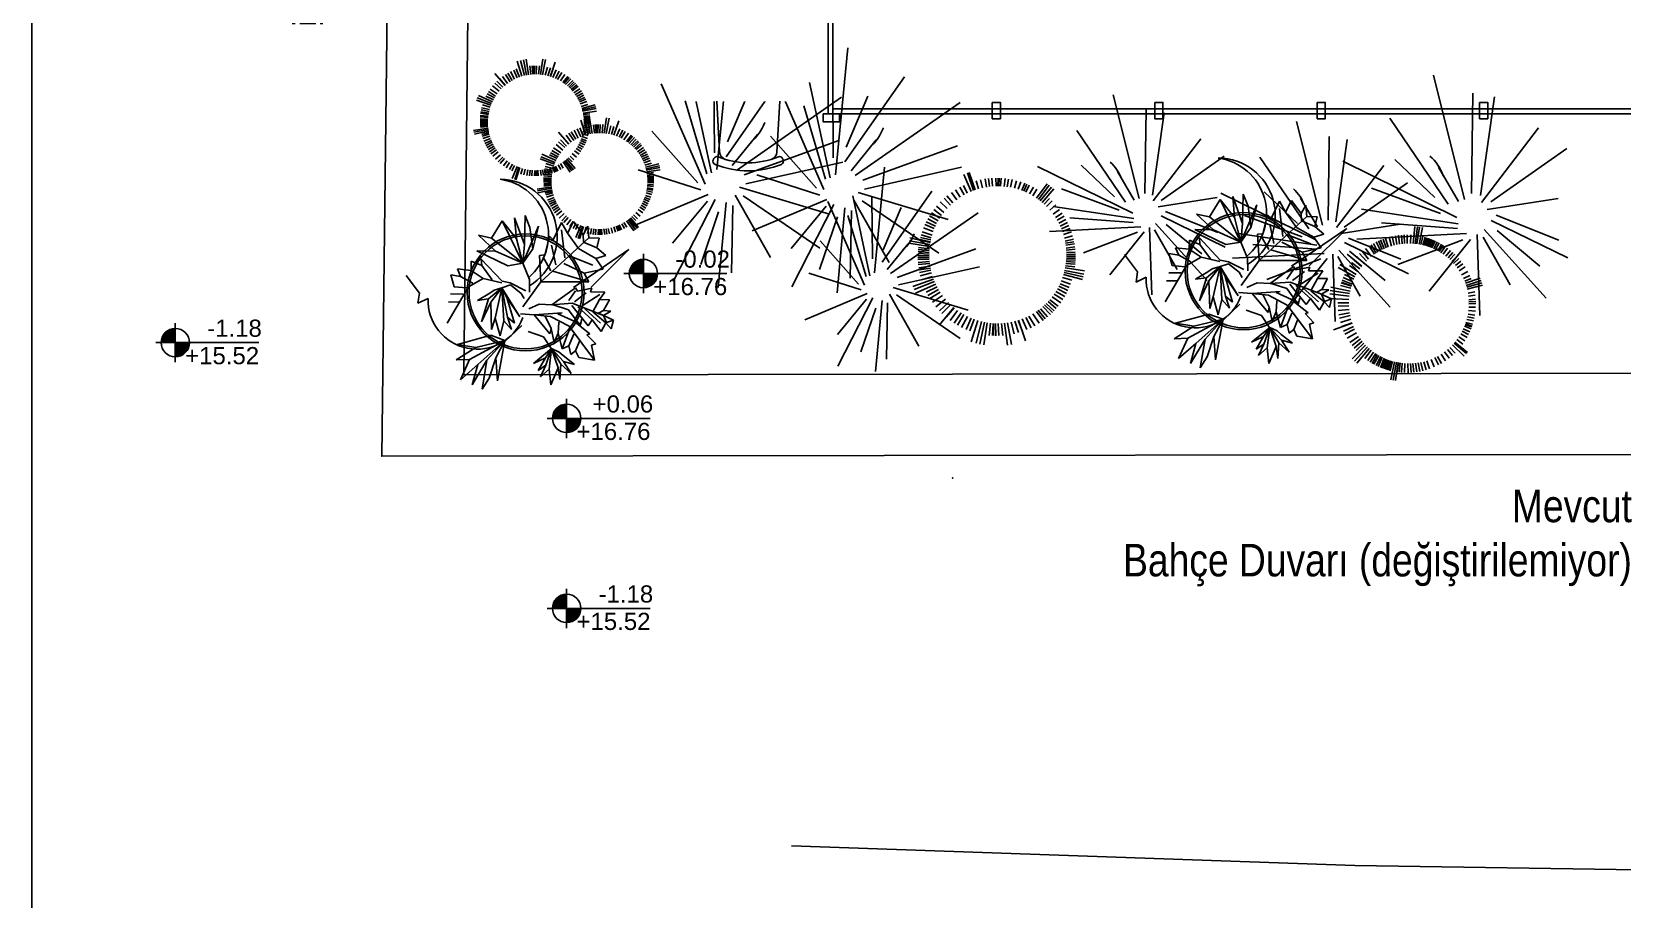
# Model space of a CAD drawing. Header units: millimetres. Extents: x 527230 to 534999, y 4569494 to 4575436.
# Drawn here: x 529141 to 530120, y 4570345 to 4570879 of the extents above; entities that cross this region are included whole.
import ezdxf
from ezdxf import colors
from ezdxf.entities.mleader import LeaderData, LeaderLine
from ezdxf.enums import TextEntityAlignment as Align
from ezdxf.math import Vec2, Vec3

# ---------------------------------------------------------------- set-up
doc = ezdxf.new("R2010")
doc.units = ezdxf.units.MM
doc.set_wipeout_variables(frame=1)
doc.layers.get('0').update_dxf_attribs({"lineweight": 0})
doc.layers.add('gor20', color=142, linetype='Continuous', lineweight=20)
for name, color, linetype in [('HM-A-MobilyaSabit', 33, 'Continuous'), ('HM-L-Agac', 76, 'Continuous'), ('HM-M-Cam', 10, 'Continuous'), ('HM-S-Ahsap', 42, 'Continuous'), ('HM-S-Betonarme', 3, 'Continuous'), ('HM-X-EtiketKot', 1, 'Continuous'), ('HM-X-Pafta', 7, 'Continuous'), ('HM-X-TaramaBetonarme', 8, 'Continuous'), ('HM-X-YaziRevizyon', 110, 'Continuous')]:
    doc.layers.add(name, color=color, linetype=linetype)
doc.styles.add('HM-100', font='arial.ttf', dxfattribs={"height": 20})
doc.linetypes.add('ZIGZAG', pattern='A,0.00254,-5.08,[131,ltypeshp.shx,S=5.08,R=0,X=-5.08,Y=0],-10.16,[131,ltypeshp.shx,S=5.08,R=180,X=5.08,Y=0],-5.08', length=20.32254)

# ---------------------------------------------------------------- blocks, each defined once
blk = doc.blocks.new('*U21')
for p, q in [((0, -151), (0, 151)), ((-151, 0), (643, 0))]:
    blk.add_line(p, q)
at = {"const_width": 109}
for points in [[(0, 54, 0.414214), (-54, 0, 0.414214)], [(0, -54, 0.414214), (54, 0, 0.414214)]]:
    blk.add_lwpolyline(points, format="xyb", dxfattribs=at)
blk.add_circle((0, 0), 109)
at = {"style": 'HM-100'}
for tag, p in [('%%P0.00', (666, 45)), ('-0.07', (645, -166))]:
    blk.add_attdef(tag, text='', height=132, dxfattribs=at).set_placement(p, align=Align.RIGHT)
blk = doc.blocks.new('10x5')
blk.add_lwpolyline([(125100.482784, -29564.913298), (125090.482784, -29564.913298), (125090.482784, -29569.913298), (125100.482784, -29569.913298)], close=True)
blk = doc.blocks.new('_DotSmall')
at = {"layer": 'gor20', "color": 0, "const_width": 0.5}
blk.add_lwpolyline([(-0.0625, 0, 1), (0.0625, 0, 1)], format="xyb", close=True, dxfattribs=at)
blk = doc.blocks.new('agac2')
for p, q in [((3334.01, -7981.29), (3333.42, -7931.07)), ((3330.76, -7975.97), (3310.1, -7940.52)), ((3326.33, -7980.99), (3287.37, -7948.79)), ((3330.76, -7970.06), (3323.97, -7949.38)), ((3335.48, -7974.79), (3338.14, -7945.84)), ((3336.07, -7982.76), (3347.29, -7945.84)), ((3338.14, -7987.49), (3358.8, -7949.38)), ((3337.85, -7983.35), (3348.77, -7955.29)), ((3323.09, -7982.47), (3287.08, -7965.93)), ((3328.1, -7979.22), (3319.25, -7966.22)), ((3341.09, -7987.19), (3360.87, -7968.29)), ((3322.2, -7986.01), (3284.71, -7974.2)), ((3324.56, -7987.49), (3288.26, -7995.17)), ((3339.62, -7989.85), (3365, -7983.95)), ((3322.79, -7990.74), (3290.91, -8008.76)), ((3326.04, -7990.74), (3310.1, -8014.08)), ((3326.63, -7994.88), (3324.86, -8021.46)), ((3329.29, -7993.99), (3329.58, -8027.66)), ((3333.71, -7993.1), (3347.59, -8026.78)), ((3336.66, -7991.33), (3365, -8006.1)), ((3336.66, -7993.99), (3349.06, -8011.71)), ((3331.94, -7997.83), (3337.26, -8019.1))]:
    blk.add_line(p, q)
at = {"linetype": 'ZIGZAG'}
blk.add_arc((3334.61, -7956.24), 18.53, 195.72618, 225.02927, dxfattribs=at)
blk = doc.blocks.new('agac4')
for p, q in [((3206.34, -8056.99), (3205.42, -8054.09)), ((3206.72, -8056.86), (3205.93, -8053.93)), ((3207.06, -8056.76), (3206.37, -8053.82)), ((3207.47, -8056.67), (3207.17, -8055.07)), ((3207.95, -8056.57), (3207.74, -8054.97)), ((3208.35, -8056.52), (3208.2, -8054.92)), ((3208.64, -8056.49), (3208.55, -8054.89)), ((3208.91, -8056.47), (3208.86, -8054.88)), ((3209.27, -8056.45), (3209.28, -8054.87)), ((3209.54, -8056.45), (3209.6, -8054.88)), ((3209.87, -8056.46), (3209.99, -8054.9)), ((3210.12, -8056.47), (3210.27, -8054.93)), ((3210.35, -8056.49), (3210.54, -8054.96)), ((3210.58, -8056.51), (3210.81, -8054.99)), ((3210.81, -8056.54), (3211.08, -8055.03)), ((3211.05, -8056.58), (3211.35, -8055.09)), ((3211.29, -8056.62), (3211.62, -8055.14)), ((3211.62, -8056.69), (3212.35, -8053.89)), ((3211.88, -8056.76), (3212.7, -8053.99)), ((3213.08, -8054.11), (3212.16, -8056.83)), ((3200.73, -8056.89), (3202.88, -8059.13)), ((3202.84, -8059.17), (3201.66, -8057.92)), ((3203.31, -8058.73), (3202.23, -8057.41)), ((3203.64, -8058.46), (3202.63, -8057.09)), ((3204.15, -8058.09), (3203.23, -8056.66)), ((3204.72, -8057.73), (3203.92, -8056.25)), ((3205.17, -8057.49), (3204.45, -8055.97)), ((3205.57, -8057.3), (3204.92, -8055.76)), ((3205.96, -8057.13), (3205.39, -8055.57)), ((3212.24, -8056.86), (3212.71, -8055.45)), ((3212.49, -8056.94), (3213, -8055.55)), ((3212.78, -8057.04), (3213.32, -8055.68)), ((3213.15, -8057.19), (3213.75, -8055.87)), ((3213.61, -8057.39), (3214.27, -8056.12)), ((3213.99, -8057.59), (3214.7, -8056.36)), ((3214.3, -8057.77), (3215.05, -8056.58)), ((3214.66, -8057.98), (3215.44, -8056.84)), ((3215, -8058.22), (3215.83, -8057.12)), ((3215.35, -8058.48), (3216.22, -8057.43)), ((3215.7, -8058.77), (3216.61, -8057.78)), ((3201.47, -8060.86), (3200.04, -8059.91)), ((3201.78, -8060.41), (3200.4, -8059.38)), ((3202.05, -8060.05), (3200.72, -8058.95)), ((3202.43, -8059.59), (3201.18, -8058.42)), ((3216.09, -8059.13), (3217.04, -8058.2)), ((3216.58, -8059.64), (3217.57, -8058.79)), ((3217, -8060.15), (3218.03, -8059.38)), ((3217.26, -8060.51), (3218.31, -8059.8)), ((3200.32, -8063.51), (3197.33, -8062.69)), ((3200.42, -8063.13), (3197.47, -8062.19)), ((3200.56, -8062.73), (3197.65, -8061.66)), ((3200.75, -8062.24), (3197.9, -8060.99)), ((3200.97, -8061.77), (3199.43, -8060.99)), ((3201.18, -8061.35), (3199.69, -8060.5)), ((3217.63, -8061.08), (3218.71, -8060.45)), ((3217.93, -8061.62), (3219.03, -8061.07)), ((3218.19, -8062.18), (3219.31, -8061.72)), ((3218.37, -8062.63), (3219.5, -8062.22)), ((3218.55, -8063.17), (3221.02, -8062.44)), ((3200.01, -8065.45), (3198.34, -8065.45)), ((3200.05, -8064.99), (3198.37, -8064.9)), ((3200.09, -8064.62), (3198.41, -8064.47)), ((3200.13, -8064.36), (3198.45, -8064.15)), ((3200.14, -8064.31), (3198.47, -8064.01)), ((3200.21, -8063.95), (3198.55, -8063.59)), ((3218.66, -8063.54), (3221.16, -8062.96)), ((3218.71, -8063.75), (3221.21, -8063.18)), ((3218.81, -8064.24), (3219.95, -8064.04)), ((3218.89, -8064.78), (3220.03, -8064.65)), ((3218.95, -8065.35), (3220.08, -8065.28)), ((3200, -8065.84), (3196.94, -8065.97)), ((3200.01, -8066.26), (3196.97, -8066.53)), ((3197.26, -8068.5), (3200.19, -8067.82)), ((3200.04, -8066.8), (3198.41, -8067.04)), ((3200.1, -8067.32), (3198.5, -8067.65)), ((3200.19, -8067.79), (3198.61, -8068.19)), ((3218.78, -8067.8), (3219.84, -8068.06)), ((3218.86, -8067.31), (3219.94, -8067.52)), ((3218.89, -8067.08), (3219.99, -8067.21)), ((3218.91, -8066.92), (3220, -8067.09)), ((3218.93, -8066.7), (3220.04, -8066.79)), ((3218.96, -8065.79), (3220.09, -8065.78)), ((3218.96, -8066.21), (3220.08, -8066.24)), ((3200.32, -8068.36), (3198.79, -8068.85)), ((3200.47, -8068.89), (3198.99, -8069.46)), ((3200.63, -8069.32), (3199.19, -8069.97)), ((3200.86, -8069.88), (3199.48, -8070.61)), ((3201.13, -8070.42), (3199.82, -8071.23)), ((3217.82, -8070.44), (3218.76, -8070.95)), ((3217.97, -8070.15), (3218.92, -8070.66)), ((3218.18, -8069.69), (3219.15, -8070.15)), ((3218.39, -8069.18), (3219.39, -8069.58)), ((3218.57, -8068.63), (3219.59, -8068.98)), ((3218.69, -8068.2), (3219.73, -8068.5)), ((3201.28, -8070.69), (3199.99, -8071.51)), ((3201.47, -8070.99), (3200.23, -8071.88)), ((3201.71, -8071.36), (3200.52, -8072.29)), ((3201.91, -8071.64), (3200.76, -8072.6)), ((3202.1, -8071.88), (3200.99, -8072.87)), ((3202.35, -8072.17), (3201.27, -8073.18)), ((3202.56, -8072.41), (3201.54, -8073.46)), ((3202.93, -8072.78), (3201.98, -8073.88)), ((3216.02, -8072.79), (3217.74, -8074.57)), ((3216.27, -8072.55), (3218.01, -8074.3)), ((3216.47, -8072.34), (3218.28, -8074.01)), ((3216.69, -8072.08), (3218.54, -8073.72)), ((3217.09, -8071.59), (3217.93, -8072.24)), ((3217.37, -8071.19), (3218.25, -8071.8)), ((3217.68, -8070.69), (3218.59, -8071.26)), ((3203.27, -8073.09), (3202.38, -8074.21)), ((3203.61, -8073.37), (3202.78, -8074.52)), ((3203.94, -8073.62), (3203.18, -8074.8)), ((3204.29, -8073.86), (3203.58, -8075.05)), ((3204.59, -8074.05), (3203.94, -8075.26)), ((3204.97, -8074.27), (3204.38, -8075.49)), ((3205.81, -8074.67), (3204.86, -8077.22)), ((3205.43, -8074.5), (3204.91, -8075.74)), ((3206.1, -8074.79), (3205.23, -8077.36)), ((3206.36, -8074.88), (3205.56, -8077.46)), ((3206.72, -8075), (3206.03, -8077.6)), ((3206.99, -8075.08), (3206.69, -8076.33)), ((3207.32, -8075.16), (3207.07, -8076.41)), ((3207.57, -8075.22), (3207.36, -8076.47)), ((3207.81, -8075.26), (3207.63, -8076.51)), ((3208.05, -8075.3), (3207.9, -8076.55)), ((3208.29, -8075.34), (3208.17, -8076.57)), ((3208.54, -8075.36), (3208.45, -8076.6)), ((3208.79, -8075.39), (3208.73, -8076.61)), ((3209.14, -8075.4), (3209.12, -8076.62)), ((3209.42, -8075.41), (3209.44, -8076.62)), ((3209.8, -8075.41), (3209.87, -8076.6)), ((3210.08, -8075.39), (3210.18, -8076.58)), ((3210.4, -8075.37), (3210.53, -8076.54)), ((3210.81, -8075.32), (3211, -8076.48)), ((3211.33, -8075.23), (3211.57, -8076.37)), ((3211.76, -8075.13), (3212.05, -8076.25)), ((3212.12, -8075.04), (3212.45, -8076.13)), ((3212.53, -8074.91), (3212.9, -8075.98)), ((3212.94, -8074.76), (3213.35, -8075.8)), ((3213.36, -8074.58), (3213.82, -8075.6)), ((3213.78, -8074.38), (3214.28, -8075.37)), ((3214.26, -8074.12), (3214.81, -8075.07)), ((3214.87, -8073.73), (3215.49, -8074.63)), ((3215.41, -8073.33), (3216.08, -8074.18)), ((3215.77, -8073.03), (3216.47, -8073.85))]:
    blk.add_line(p, q)
blk = doc.blocks.new('ÇİÇEK2')
at = {"linetype": 'ByBlock', "ltscale": 10}
for p, q in [((-28.46, 39.77), (-27.16, 45.55)), ((-27.16, 45.55), (-25.38, 40.92)), ((-25.38, 40.92), (-26.08, 37.13)), ((-25.38, 40.92), (-19.53, 46.89)), ((-19.53, 46.89), (-17.33, 40.51)), ((-17.75, 27.92), (-14.02, 41.85)), ((-17.33, 40.51), (-13.54, 45.58)), ((-13.54, 45.58), (-10.49, 36.13)), ((-2.16, 42.06), (-0.84, 30.22)), ((3.22, 22.08), (-2.16, 42.06)), ((2.15, 40.77), (5.5, 46.53)), ((16.74, 42.2), (3.22, 22.08)), ((5.5, 46.53), (3.65, 31.7)), ((3.65, 31.7), (10.62, 44.54)), ((10.62, 44.54), (8.18, 34.1)), ((8.18, 34.1), (16.74, 42.2)), ((16.74, 42.2), (20.91, 32.55)), ((-24.23, 13.41), (-49.62, 36.61)), ((-49.62, 36.61), (-33.17, 14.9)), ((-38.44, 31.99), (-33.23, 35.26)), ((-33.23, 35.26), (-33.77, 40.33)), ((-33.77, 40.33), (-28.46, 39.77)), ((-33.51, 29.73), (-24.03, 33.5)), ((-26.08, 37.13), (-33.23, 35.26)), ((-7.36, 13.99), (-28.46, 39.77)), ((-24.03, 33.5), (-17.33, 40.51)), ((-13.64, 23.68), (-10.13, 33.3)), ((-10.49, 36.13), (-8.39, 37.75)), ((-8.39, 37.75), (-7.38, 27.9)), ((-0.84, 30.22), (2.15, 40.77)), ((8.18, 34.1), (3.22, 22.08)), ((27.78, 33.13), (17.98, 26.28)), ((20.91, 32.55), (27.78, 33.13)), ((-33.51, 29.73), (-38.44, 31.99)), ((-38.08, 24.91), (-33.51, 29.73)), ((-28.67, 21.41), (-38.08, 24.91)), ((-20.43, 29.06), (-32.47, 26.14)), ((-17.62, 24.89), (-28.67, 21.41)), ((-11.58, 20.26), (-6.72, 26.57)), ((-7.38, 27.9), (-4.67, 27.26)), ((-4.67, 27.26), (-7.36, 13.99)), ((-0.84, 30.22), (3.22, 22.08)), ((20.91, 32.55), (3.22, 22.08)), ((3.22, 22.08), (3.65, 31.7)), ((17.98, 26.28), (3.22, 22.08)), ((27.47, 25.11), (10.59, 19.73)), ((17.98, 26.28), (27.47, 25.11)), ((-31.61, 17.45), (-28.67, 21.41)), ((-12.59, 20.31), (-31.61, 17.45)), ((-7.36, 13.99), (-31.61, 17.45)), ((3.22, 22.08), (-1.29, 14.4)), ((10.59, 19.73), (3.22, 22.08)), ((12.47, 11.47), (24.56, 21.16)), ((23.89, 17.96), (17.51, 11.43)), ((24.56, 21.16), (23.89, 17.96)), ((23.89, 17.96), (29.52, 19.4)), ((29.52, 19.4), (28.99, 14.67)), ((-41.24, 3.85), (-43.4, 9.73)), ((-43.4, 9.73), (-38.37, 9.16)), ((-38.37, 9.16), (-40.57, 13.36)), ((-40.57, 13.36), (-33.19, 12.38)), ((-35.78, 2.37), (-38.37, 9.16)), ((-29.98, 4.81), (-38.21, 11.84)), ((-33.19, 12.38), (-33.61, 14.32)), ((-33.61, 14.32), (-26.62, 11.83)), ((-25.78, 6.22), (-31.16, 11.71)), ((-26.62, 11.83), (-25.31, 13.45)), ((-22.8, 6.51), (-25.51, 11.84)), ((-25.31, 13.45), (-14.6, 3.1)), ((-7.36, 13.99), (0, 0)), ((-1.29, 14.4), (-2.34, 7.9)), ((8.13, 11.19), (-0.3, 8.3)), ((0.81, -5.37), (12.02, 8.18)), ((7.87, 10.19), (1.85, 6.68)), ((7.11, -6.43), (12.02, 8.18)), ((12.02, 8.18), (7.87, 10.19)), ((12.47, 11.47), (8.13, 11.19)), ((12.02, 8.18), (8.79, -8.47)), ((8.8, 3.49), (12.02, 8.18)), ((12.02, 8.18), (15.87, 6.38)), ((12.02, 8.18), (16.68, 0.12)), ((12.02, 8.18), (18.07, 1.51)), ((12.02, 8.18), (13.38, -7.79)), ((12.43, 10.68), (22.27, 11.48)), ((28.99, 14.67), (22.27, 11.48)), ((22.27, 11.48), (29.07, 6.31)), ((33.84, 10.9), (27.16, 8.42)), ((28.99, 14.67), (36.04, 14.53)), ((36.04, 14.53), (33.84, 10.9)), ((33.84, 10.9), (38.9, 11.14)), ((38.9, 11.14), (36.36, 5.22)), ((-38.91, 2.15), (-46.99, -0.29)), ((-41.47, 1.39), (-44.95, 4.13)), ((-44.95, 4.13), (-41.24, 3.85)), ((-43.56, -2.02), (-41.47, 1.39)), ((-43.33, -2.27), (-35.78, 2.37)), ((-24.75, 5.29), (-41.47, 1.39)), ((-41.24, 3.85), (-38.91, 2.15)), ((-31.62, 3.37), (-40.57, -2.72)), ((-27.89, 3.92), (-36.14, -1.68)), ((-24.65, 4.15), (-34.41, -4.95)), ((-30.37, -5.4), (-23.42, 1.82)), ((-24.75, 5.29), (-14.6, 3.1)), ((-23.42, 1.82), (-15.19, 3.13)), ((-14.6, 3.1), (-8.08, 2.55)), ((-8.08, 2.55), (-3.06, -0.64)), ((1.85, 6.68), (0, 4.25)), ((8.8, 3.49), (0.81, -5.37)), ((3.18, -9), (8.8, 3.49)), ((16.68, 0.12), (14.27, -13.85)), ((15.87, 6.38), (17.85, 4.53)), ((20.05, -10.69), (16.68, 0.12)), ((17.85, 4.53), (23.62, -0.11)), ((23.62, -0.11), (18.07, 1.51)), ((18.07, 1.51), (20.05, -10.69)), ((29.07, 6.31), (37.35, -13.72)), ((36.36, 5.22), (29.82, 5.55)), ((37.68, 1.33), (31.38, 2.16)), ((53.57, -0.47), (61.48, 7.44)), ((-46.46, -4.87), (-46.99, -0.29)), ((-46.99, -0.29), (-43.56, -2.02)), ((-43.33, -2.27), (-46.46, -4.87)), ((-41.55, -6.91), (-43.33, -2.27)), ((-36.14, -1.68), (-41.55, -6.91)), ((-24.9, -6.58), (-40.18, -21.95)), ((-34.41, -4.95), (-36.14, -1.68)), ((-35.97, -8.98), (-27.67, -4.12)), ((-30.8, -2.13), (-30.37, -5.4)), ((-30.66, -4.63), (-18.29, -1.05)), ((-27.67, -4.12), (-30.66, -4.63)), ((-22.98, -18.51), (-25.31, -7.57)), ((-24.9, -6.58), (-14.65, -2.9)), ((-18.29, -1.05), (-20.36, -0.27)), ((-20.36, -0.27), (-6.22, -3.22)), ((-19.25, -5.19), (-19.8, -10.85)), ((-11.96, -3.21), (-15.91, -8.98)), ((-6.22, -3.22), (-15.66, -11.82)), ((-14.65, -2.9), (-6.22, -3.22)), ((-6.22, -3.22), (0.82, -3.79)), ((7.11, -6.43), (3.18, -9)), ((4.27, -12.36), (7.11, -6.43)), ((13.38, -7.79), (9.53, -16.45)), ((14.27, -13.85), (13.38, -7.79)), ((38.18, -2.94), (32.96, -2.17)), ((48.82, -2.58), (53.57, -5.74)), ((53.57, -5.74), (53.57, -0.47)), ((-40.18, -21.95), (-37.57, -14.63)), ((-39.7, -13.65), (-34.52, -9.63)), ((-37.57, -14.63), (-39.7, -13.65)), ((-34.52, -9.63), (-35.97, -8.98)), ((-29.92, -18.56), (-31.22, -13.45)), ((-26.17, -16.44), (-27.84, -10.32)), ((-19.8, -10.85), (-22.98, -18.51)), ((-18.42, -15.92), (-19.8, -10.85)), ((-15.91, -8.98), (-18.42, -15.92)), ((-17.64, -19.57), (-12.51, -13.78)), ((-15.66, -11.82), (-15.91, -8.98)), ((-12.51, -13.78), (-4.36, -12.17)), ((-0.7, -9.55), (6.61, -18.78)), ((8.79, -8.47), (4.27, -12.36)), ((9.53, -16.45), (8.79, -8.47)), ((-31.98, -21.75), (-40.18, -21.95)), ((-29.92, -18.56), (-31.98, -21.75)), ((-23.89, -21.91), (-30.28, -25.62)), ((-27.81, -20.79), (-29.92, -18.56)), ((-26.17, -16.44), (-27.81, -20.79)), ((-22.98, -18.51), (-26.17, -16.44)), ((-17.57, -19.16), (-24.55, -24.86)), ((-21.65, -20.37), (-23.89, -21.91)), ((-17.57, -19.16), (-23.39, -26.44)), ((-17.57, -19.16), (-22.2, -28.46)), ((-17.57, -19.16), (-21.65, -20.37)), ((-17.57, -19.16), (-17.76, -29.82)), ((-15.09, -24.29), (-17.57, -19.16)), ((-15.8, -28.06), (-17.57, -19.16)), ((-9.4, -27.95), (-17.57, -19.16)), ((-15.09, -24.29), (-9.4, -27.95)), ((-12.29, -31.18), (-15.09, -24.29)), ((14.27, -16.77), (6.72, -18.39)), ((6.72, -18.39), (14.46, -29.76)), ((18.74, -32.58), (6.72, -18.39)), ((23.3, -30.53), (6.72, -18.39)), ((21, -24.01), (6.72, -18.39)), ((6.72, -18.39), (7.67, -39.5)), ((10.14, -27.85), (6.72, -18.39)), ((30.55, -23.77), (14.27, -16.77)), ((21, -24.01), (30.55, -23.77)), ((30.08, -31.78), (21, -24.01)), ((-30.28, -25.62), (-24.55, -24.86)), ((-24.55, -24.86), (-29.23, -30.33)), ((-29.23, -30.33), (-23.39, -26.44)), ((-23.39, -26.44), (-23.98, -34.32)), ((-23.98, -34.32), (-22.2, -28.46)), ((-22.2, -28.46), (-19.68, -37.6)), ((-19.68, -37.6), (-17.76, -29.82)), ((-17.76, -29.82), (-13.87, -34.34)), ((-15.8, -28.06), (-12.29, -31.18)), ((-13.87, -34.34), (-15.8, -28.06)), ((7.67, -39.5), (10.14, -27.85)), ((10.14, -27.85), (12.09, -38.63)), ((14.86, -44.69), (14.46, -29.76)), ((14.46, -29.76), (20.15, -43.21)), ((20.15, -43.21), (18.74, -32.58)), ((18.74, -32.58), (26.47, -41.48)), ((26.47, -41.48), (23.3, -30.53)), ((23.3, -30.53), (30.08, -31.78)), ((12.09, -38.63), (14.86, -44.69))]:
    blk.add_line(p, q, dxfattribs=at)
at = {"linetype": 'ByBlock', "ltscale": 10, "extrusion": (0, 0, -1)}
for centre, major_axis, start_param, end_param in [((16.74, 33.96), (20.79, 20.79), 3.039008, 5.632043), ((20.63, 34.38), (-20.31, 20.31), 4.764888, 7.070336), ((23.82, 0.09), (-17.78, 17.78), 2.462585, 5.277765)]:
    blk.add_ellipse(centre, major_axis=major_axis, ratio=1, start_param=start_param, end_param=end_param, dxfattribs=at)
blk = doc.blocks.new('F14')
at = {"linetype": 'ByBlock', "ltscale": 10}
for radius in [24, 23.2]:
    blk.add_circle((0, 0), radius, dxfattribs=at)
at = {"linetype": 'ByBlock', "xscale": -0.7999999999999995, "yscale": 0.8, "zscale": 0.8, "rotation": 232.3379388165808}
blk.add_blockref('ÇİÇEK2', (-4.61, 3.84), dxfattribs=at)
blk = doc.blocks.new('agac6')
for p, q in [((3108.58, -8007.42), (3105.95, -7999.13)), ((3109.67, -8007.06), (3107.4, -7998.69)), ((3110.63, -8006.79), (3108.68, -7998.36)), ((3115.17, -8005.99), (3114.91, -8001.44)), ((3115.92, -8005.94), (3115.78, -8001.4)), ((3116.96, -8005.89), (3117, -8001.38)), ((3117.73, -8005.89), (3117.9, -8001.4)), ((3123.66, -8006.58), (3125.76, -7998.58)), ((3124.41, -8006.77), (3126.74, -7998.86)), ((3127.83, -7999.2), (3125.2, -8006.98)), ((3092.55, -8007.14), (3098.7, -8013.54)), ((3102.33, -8010.57), (3099.71, -8006.5)), ((3103.96, -8009.55), (3101.66, -8005.32)), ((3105.24, -8008.85), (3103.18, -8004.52)), ((3106.37, -8008.3), (3104.53, -8003.9)), ((3107.49, -8007.83), (3105.86, -8003.37)), ((3111.8, -8006.5), (3110.96, -8001.94)), ((3113.19, -8006.24), (3112.58, -8001.67)), ((3114.31, -8006.08), (3113.91, -8001.52)), ((3118.68, -8005.91), (3119, -8001.46)), ((3119.37, -8005.95), (3119.81, -8001.53)), ((3120.05, -8006), (3120.59, -8001.62)), ((3120.71, -8006.07), (3121.35, -8001.72)), ((3121.37, -8006.15), (3122.12, -8001.84)), ((3122.03, -8006.26), (3122.89, -8001.99)), ((3122.73, -8006.38), (3123.68, -8002.16)), ((3125.43, -8007.05), (3126.78, -8003.03)), ((3126.15, -8007.28), (3127.6, -8003.33)), ((3126.97, -8007.57), (3128.54, -8003.69)), ((3128.05, -8008), (3129.76, -8004.22)), ((3129.35, -8008.59), (3131.24, -8004.95)), ((3130.45, -8009.15), (3132.47, -8005.63)), ((3131.34, -8009.65), (3133.48, -8006.25)), ((3132.34, -8010.27), (3134.6, -8006.99)), ((3096.32, -8016.16), (3092.53, -8013.04)), ((3097.41, -8014.87), (3093.83, -8011.51)), ((3098.57, -8013.66), (3095.22, -8010.09)), ((3099.93, -8012.41), (3096.84, -8008.63)), ((3100.88, -8011.64), (3097.98, -8007.72)), ((3133.33, -8010.95), (3135.7, -8007.81)), ((3134.33, -8011.7), (3136.82, -8008.7)), ((3135.33, -8012.53), (3137.93, -8009.68)), ((3136.45, -8013.55), (3139.16, -8010.89)), ((3137.83, -8015), (3140.67, -8012.59)), ((3092.61, -8022.42), (3084.48, -8018.86)), ((3093.23, -8021.08), (3088.85, -8018.86)), ((3093.84, -8019.89), (3089.58, -8017.45)), ((3094.68, -8018.48), (3090.57, -8015.78)), ((3095.54, -8017.2), (3091.6, -8014.26)), ((3139.03, -8016.45), (3141.98, -8014.27)), ((3139.78, -8017.48), (3142.8, -8015.46)), ((3140.83, -8019.11), (3143.93, -8017.33)), ((3141.69, -8020.65), (3144.84, -8019.1)), ((3091.38, -8026.05), (3082.84, -8023.72)), ((3091.68, -8024.98), (3083.25, -8022.28)), ((3092.06, -8023.84), (3083.75, -8020.76)), ((3091.07, -8027.33), (3086.33, -8026.29)), ((3142.44, -8022.27), (3145.64, -8020.93)), ((3142.95, -8023.54), (3146.18, -8022.38)), ((3143.48, -8025.08), (3150.53, -8023)), ((3143.78, -8026.15), (3150.92, -8024.49)), ((3143.93, -8026.76), (3151.06, -8025.13)), ((3090.48, -8032.72), (3081.74, -8033.07)), ((3090.51, -8031.6), (3085.73, -8031.59)), ((3090.61, -8030.28), (3085.81, -8030.03)), ((3090.73, -8029.24), (3085.93, -8028.8)), ((3090.85, -8028.48), (3086.05, -8027.89)), ((3090.87, -8028.35), (3086.11, -8027.5)), ((3144.22, -8028.15), (3147.47, -8027.57)), ((3144.45, -8029.7), (3147.7, -8029.32)), ((3144.6, -8031.31), (3147.83, -8031.12)), ((3144.65, -8032.59), (3147.86, -8032.54)), ((3090.49, -8033.92), (3081.8, -8034.68)), ((3082.63, -8040.32), (3091.02, -8038.38)), ((3090.59, -8035.46), (3085.93, -8036.14)), ((3090.77, -8036.95), (3086.19, -8037.88)), ((3091, -8038.29), (3086.51, -8039.44)), ((3144.12, -8038.3), (3147.15, -8039.04)), ((3144.36, -8036.92), (3147.44, -8037.51)), ((3144.45, -8036.27), (3147.58, -8036.64)), ((3144.5, -8035.81), (3147.62, -8036.29)), ((3144.56, -8035.17), (3147.72, -8035.42)), ((3144.64, -8033.77), (3147.83, -8033.86)), ((3091.38, -8039.91), (3087.01, -8041.33)), ((3091.82, -8041.42), (3087.58, -8043.07)), ((3092.27, -8042.67), (3088.15, -8044.51)), ((3092.94, -8044.26), (3088.99, -8046.34)), ((3141.82, -8045.03), (3144.51, -8046.48)), ((3142.42, -8043.73), (3145.2, -8045.04)), ((3143.01, -8042.25), (3145.86, -8043.41)), ((3143.53, -8040.7), (3146.45, -8041.7)), ((3143.86, -8039.46), (3146.84, -8040.33)), ((3093.71, -8045.8), (3089.94, -8048.1)), ((3094.13, -8046.56), (3090.43, -8048.91)), ((3094.66, -8047.44), (3091.11, -8049.96)), ((3095.36, -8048.49), (3091.96, -8051.15)), ((3095.94, -8049.28), (3092.65, -8052.02)), ((3096.47, -8049.97), (3093.31, -8052.81)), ((3097.18, -8050.81), (3094.1, -8053.68)), ((3097.78, -8051.47), (3094.87, -8054.49)), ((3137.52, -8051.29), (3142.7, -8056.07)), ((3138.17, -8050.56), (3143.43, -8055.24)), ((3139.3, -8049.13), (3141.71, -8051.01)), ((3140.11, -8047.99), (3142.6, -8049.75)), ((3140.98, -8046.58), (3143.58, -8048.19)), ((3141.39, -8045.85), (3144.08, -8047.31)), ((3098.84, -8052.55), (3096.14, -8055.68)), ((3099.8, -8053.43), (3097.28, -8056.64)), ((3100.77, -8054.23), (3098.42, -8057.52)), ((3101.73, -8054.96), (3099.55, -8058.31)), ((3102.72, -8055.63), (3100.7, -8059.04)), ((3103.6, -8056.18), (3101.73, -8059.63)), ((3104.68, -8056.8), (3102.99, -8060.3)), ((3105.99, -8057.46), (3104.5, -8060.99)), ((3128.63, -8057.7), (3129.94, -8060.61)), ((3129.84, -8057.12), (3131.28, -8059.94)), ((3131.22, -8056.37), (3132.79, -8059.09)), ((3132.96, -8055.26), (3134.71, -8057.84)), ((3134.51, -8054.11), (3136.42, -8056.54)), ((3135.51, -8053.26), (3137.53, -8055.59)), ((3136.25, -8052.58), (3141.14, -8057.67)), ((3136.95, -8051.89), (3141.91, -8056.9)), ((3107.07, -8057.95), (3104.35, -8065.23)), ((3107.9, -8058.28), (3105.42, -8065.62)), ((3108.63, -8058.55), (3106.37, -8065.93)), ((3109.66, -8058.88), (3107.69, -8066.31)), ((3110.44, -8059.11), (3109.6, -8062.68)), ((3111.39, -8059.35), (3110.68, -8062.92)), ((3112.1, -8059.5), (3111.49, -8063.07)), ((3112.79, -8059.64), (3112.27, -8063.2)), ((3113.47, -8059.75), (3113.04, -8063.3)), ((3114.16, -8059.85), (3113.82, -8063.39)), ((3114.86, -8059.93), (3114.61, -8063.45)), ((3115.59, -8059.99), (3115.43, -8063.5)), ((3116.58, -8060.04), (3116.54, -8063.53)), ((3117.39, -8060.06), (3117.45, -8063.52)), ((3118.48, -8060.05), (3118.67, -8063.47)), ((3119.27, -8060.01), (3119.55, -8063.4)), ((3120.17, -8059.94), (3120.56, -8063.3)), ((3121.37, -8059.79), (3121.89, -8063.11)), ((3122.83, -8059.54), (3123.53, -8062.79)), ((3124.08, -8059.27), (3124.91, -8062.45)), ((3125.11, -8058.99), (3126.05, -8062.12)), ((3126.27, -8058.62), (3127.33, -8061.68)), ((3127.44, -8058.2), (3128.62, -8061.18))]:
    blk.add_line(p, q)
blk = doc.blocks.new('dfgdfgfd')
for p, q in [((70174.08, -6848.92), (70172.4, -6817.64)), ((70209.44, -6848.92), (70211.12, -6817.64)), ((70170.65, -6852.91), (70170.24, -6853.82)), ((70212.87, -6852.91), (70213.28, -6853.82))]:
    blk.add_line(p, q)
for centre, radius, start, end in [((70172.47, -6853.73), 2, 67.77834, 155.53075), ((70191.76, -6806.52), 49, 247.77834, 292.22166), ((70179.07, -6848.65), 5, 183.07127, 253.23898), ((70204.45, -6848.65), 5, 286.76102, 356.92873), ((70211.05, -6853.73), 2, 24.46925, 112.22166), ((70172.06, -6854.65), 2, 155.53075, 247.73509), ((70191.76, -6806.52), 54, 247.73509, 292.26491), ((70211.46, -6854.65), 2, 292.26491, 24.46925)]:
    blk.add_arc(centre, radius, start, end)
blk = doc.blocks.new('e234')
blk.add_wipeout([(524547.35, 4570918.91), (524547.35, 4570848.91), (524477.35, 4570848.91), (524477.35, 4570918.91)]).dxf.layer = 'HM-A-MobilyaSabit'
at = {"layer": 'HM-A-MobilyaSabit', "xscale": -1, "rotation": 180}
blk.add_blockref('dfgdfgfd', (454322.8, 4564101.26), dxfattribs=at)
blk.add_wipeout([(524477.35, 4570918.91), (524547.35, 4570918.91), (524547.35, 4570848.91), (524477.35, 4570848.91)]).dxf.layer = 'HM-A-MobilyaSabit'
at = {"layer": 'HM-A-MobilyaSabit'}
blk.add_blockref('dfgdfgfd', (454322.8, 4577666.55), dxfattribs=at)

msp = doc.modelspace()

# ---------------------------------------------------------------- linework, layer by layer
at = {"layer": 'HM-A-MobilyaSabit'}
msp.add_point((529707.76, 4570604.58), dxfattribs=at)
at = {"layer": 'HM-M-Cam'}
for points in [[(529631.09, 4572028.55), (529631.09, 4571528.55), (529831.09, 4571528.55), (529831.09, 4571228.55), (529631.09, 4571228.55), (529631.09, 4570828.55), (530231.09, 4570828.55), (530231.09, 4571028.55), (530531.09, 4571028.55), (530531.09, 4570828.55), (531131.09, 4570828.55), (531131.09, 4571326.14), (530731.09, 4571326.14), (530731.09, 4571228.55), (530331.09, 4571228.55), (530331.09, 4571228.55), (530231.09, 4571228.55), (530231.09, 4571533.55), (530331.09, 4571533.55), (530331.09, 4572228.55)], [(529634.09, 4572025.55), (529634.09, 4571531.55), (529834.09, 4571531.55), (529834.09, 4571225.55), (529634.09, 4571225.55), (529634.09, 4570831.55), (530228.09, 4570831.55), (530228.09, 4571031.55), (530534.09, 4571031.55), (530534.09, 4570831.55), (531128.09, 4570831.55), (531128.09, 4571323.14), (530734.09, 4571323.14), (530734.09, 4571225.55), (530331.09, 4571225.55), (530228.09, 4571225.55), (530228.09, 4571536.55), (530328.09, 4571536.55), (530328.09, 4572225.55)]]:
    msp.add_lwpolyline(points, dxfattribs=at)
at = {"layer": 'HM-S-Betonarme'}
for points in [[(532114.06, 4574934.79), (532089.95, 4574870.94), (532043.66, 4574760.7), (531998.95, 4574674.3), (531951.71, 4574639.49), (531884.2, 4574624.56), (531768.01, 4574610.26), (530977.88, 4574575.43), (530904.14, 4574572.88), (530771.49, 4574568.36), (530655.58, 4574562.83), (530632.23, 4574565.82), (530634.23, 4574495.53), (530715.17, 4573408.87), (530663.84, 4573344.23), (529436.83, 4573355.7), (529406.99, 4570667.97), (531211.48, 4570670.43), (531425.98, 4570672.12), (531542.99, 4570704.09), (531625.19, 4570754.57), (531681.34, 4570828.54), (531712.24, 4570919.31), (531723.47, 4570990.81)], [(531723.47, 4571010.81), (531754.45, 4571011.61), (531754.87, 4571033.6), (531845, 4571031.88), (531846.01, 4570966.86), (531770.09, 4570965.36), (531760.96, 4570907.28), (531726.06, 4570804.75), (531659.34, 4570716.87), (531563.07, 4570657.75), (531432.88, 4570622.17), (531211.72, 4570620.43), (529356.39, 4570617.9), (529389.65, 4573406.15)]]:
    msp.add_lwpolyline(points, dxfattribs=at)
at = {"layer": 'HM-X-Pafta'}
msp.add_lwpolyline([(533340.95, 4575436.28), (529140.95, 4575436.28), (529140.95, 4569496.28), (533340.95, 4569496.28)], close=True, dxfattribs=at)
at = {"layer": 'HM-X-TaramaBetonarme'}
msp.add_lwpolyline([(529608.65, 4570378.17), (529955.35, 4570366.15), (530518.57, 4570357.43), (530907.26, 4570367.84), (531199.49, 4570397.14), (531330.35, 4570429.02), (531562.73, 4570520.91), (531677.81, 4570603.1), (531755.39, 4570763.86), (531804.32, 4570871.53), (531844.62, 4570963.63)], dxfattribs=at)

# ---------------------------------------------------------------- block references
at = {"layer": 'HM-L-Agac', "extrusion": (0, 0, -1)}
for p, xscale, yscale, zscale, rotation in [((-535782.14, 4582768.94), 1.559999999999478, 1.559999999999478, -1.559999999999999, 4.775009062266657), ((-535855.23, 4582765.75), 1.559999999999478, 1.559999999999478, -1.559999999999999, 4.775009062266657), ((-521015.65, 4580816.1), 1.559999999999478, 1.559999999999478, -1.559999999999999, 295.4784900350776), ((-522316.54, 4579143.38), 1.299999999999565, 1.299999999999565, -1.299999999999999, 295.4784900350776), ((-522429.28, 4579126.97), 1.299999999999565, 1.299999999999565, -1.299999999999999, 295.4784900350776), ((-534842.53, 4580709.54), 1.299999999999565, 1.299999999999565, -1.299999999999999, 4.775009062266658)]:
    msp.add_blockref('agac2', p, dxfattribs=dict(at, xscale=xscale, yscale=yscale, zscale=zscale, rotation=rotation))
at = {"layer": 'HM-L-Agac'}
for name, p, xscale, yscale, zscale, rotation in [('agac4', (505475.58, 4583423.06), -3.12, 3.12, 3.12, 83.97506944101104), ('F14', (529886.91, 4570731.76), 1.5, 1.5, 1.5, 119.6222362713488), ('F14', (529444.88, 4570718.69), 1.5, 1.5, 1.5, 119.6222362713488), ('agac4', (505514.74, 4583386.87), -3.12, 3.12, 3.12, 83.97506944101104), ('agac6', (517783.84, 4564589.97), 1.559999999999998, 1.559999999999998, 1.559999999999998, 96.02493055898896), ('agac4', (504660.91, 4548245.64), -3.899999999999999, 3.9, 3.9, 153.2715884682001)]:
    msp.add_blockref(name, p, dxfattribs=dict(at, xscale=xscale, yscale=yscale, zscale=zscale, rotation=rotation))
at = {"layer": 'HM-S-Ahsap', "xscale": -1, "rotation": 180}
msp.add_blockref('10x5', (404537.61, 4541258.63), dxfattribs=at)
msp.add_blockref('10x5', (404537.61, 4541258.63), dxfattribs=at)
at = {"layer": 'HM-S-Ahsap', "rotation": 90}
for p in [(500167.28, 4445735.06), (500267.28, 4445735.06), (500367.28, 4445735.06), (500467.28, 4445735.06)]:
    msp.add_blockref('10x5', p, dxfattribs=at)
at = {"layer": 'HM-X-EtiketKot', "xscale": 0.08000000000000002, "yscale": 0.08000000000000002, "zscale": 0.08000000000000002}
for p, values in [((529517.44, 4570730.3), {'-0.07': '+16.76', '%%P0.00': '-0.02'}), ((529229.28, 4570687.78), {'-0.07': '+15.52', '%%P0.00': '-1.18'}), ((529470.19, 4570641.17), {'-0.07': '+16.76', '%%P0.00': '+0.06'}), ((529470.19, 4570524.26), {'-0.07': '+15.52', '%%P0.00': '-1.18'})]:
    msp.add_blockref('*U21', p, dxfattribs=at).add_auto_attribs(values)

# ---------------------------------------------------------------- leaders
at = {"layer": 'HM-X-YaziRevizyon', "color": 211, "true_color": 0xff4fff}
ml = msp.add_multileader_mtext('Standard', dxfattribs=at)
ml.set_content('{\\fArial Narrow|b0|i0|c0|p0;Mevcut \\PKış Bahçesi \\Pİzi}', color=211, style='HM-100')
ml.set_leader_properties()
ml.set_arrow_properties(name='DOTSMALL')
ml.build(insert=Vec2(0, 0))
ml.multileader.update_dxf_attribs({"arrow_head_size": 20, "scale": 100})
ctx = ml.context
ctx.base_point, ctx.scale, ctx.char_height, ctx.arrow_head_size, ctx.landing_gap_size, ctx.plane_origin = Vec3(529184.13, 4570960.33), 100, 20, 20, 20, Vec3(531256.15, 4570805.99)
ctx.text_align_type = 2
notes = []
notes.append((ctx, [(0, (1, 1, 0), (529359.3, 4570960.33), (-1, 0), 17.47, [(0, [(529609.66, 4571052.85)], 0, [])])]))
ctx.mtext.insert, ctx.mtext.alignment, ctx.mtext.flow_direction = Vec3(529321.84, 4570970.33), 3, 5
ml = msp.add_multileader_mtext('Standard', dxfattribs=at)
ml.set_content('{\\fArial Narrow|b0|i0|c0|p0;Mevcut \\PBahçe Duvarı (değiştirilemiyor)}', color=211, style='HM-100')
ml.set_leader_properties()
ml.set_arrow_properties(name='DOTSMALL')
ml.build(insert=Vec2(0, 0))
ml.multileader.update_dxf_attribs({"arrow_head_size": 20, "scale": 100})
ctx = ml.context
ctx.base_point, ctx.scale, ctx.char_height, ctx.arrow_head_size, ctx.landing_gap_size, ctx.plane_origin = Vec3(529795.76, 4570584.42), 100, 20, 20, 20, Vec3(531831.6, 4570487.03)
ctx.text_align_type = 2
notes.append((ctx, [(0, (1, 1, 0), (530163.36, 4570584.42), (-1, 0), 17.47, [(0, [(530185.11, 4570648.06)], 0, [])])]))
ctx.mtext.insert, ctx.mtext.alignment, ctx.mtext.flow_direction = Vec3(530125.9, 4570597.29), 3, 5
for ctx, leaders in notes:
    for number, flags, end, landing, length, lines in leaders:
        leader = LeaderData()
        leader.index, (leader.has_last_leader_line, leader.has_dogleg_vector, leader.attachment_direction) = number, flags
        leader.last_leader_point, leader.dogleg_vector, leader.dogleg_length = Vec3(end), Vec3(landing), length
        for number, points, colour, breaks in lines:
            line = LeaderLine()
            line.index, line.vertices, line.color, line.breaks = number, Vec3.list(points), colors.encode_raw_color(colour), breaks
            leader.lines.append(line)
        ctx.leaders.append(leader)

# ---------------------------------------------------------------- next in the draw order: block references
at = {"layer": 'HM-A-MobilyaSabit', "color": 6}
msp.add_blockref('e234', (5067.41, -12.57), dxfattribs=at)

doc.saveas('drawing.dxf')
